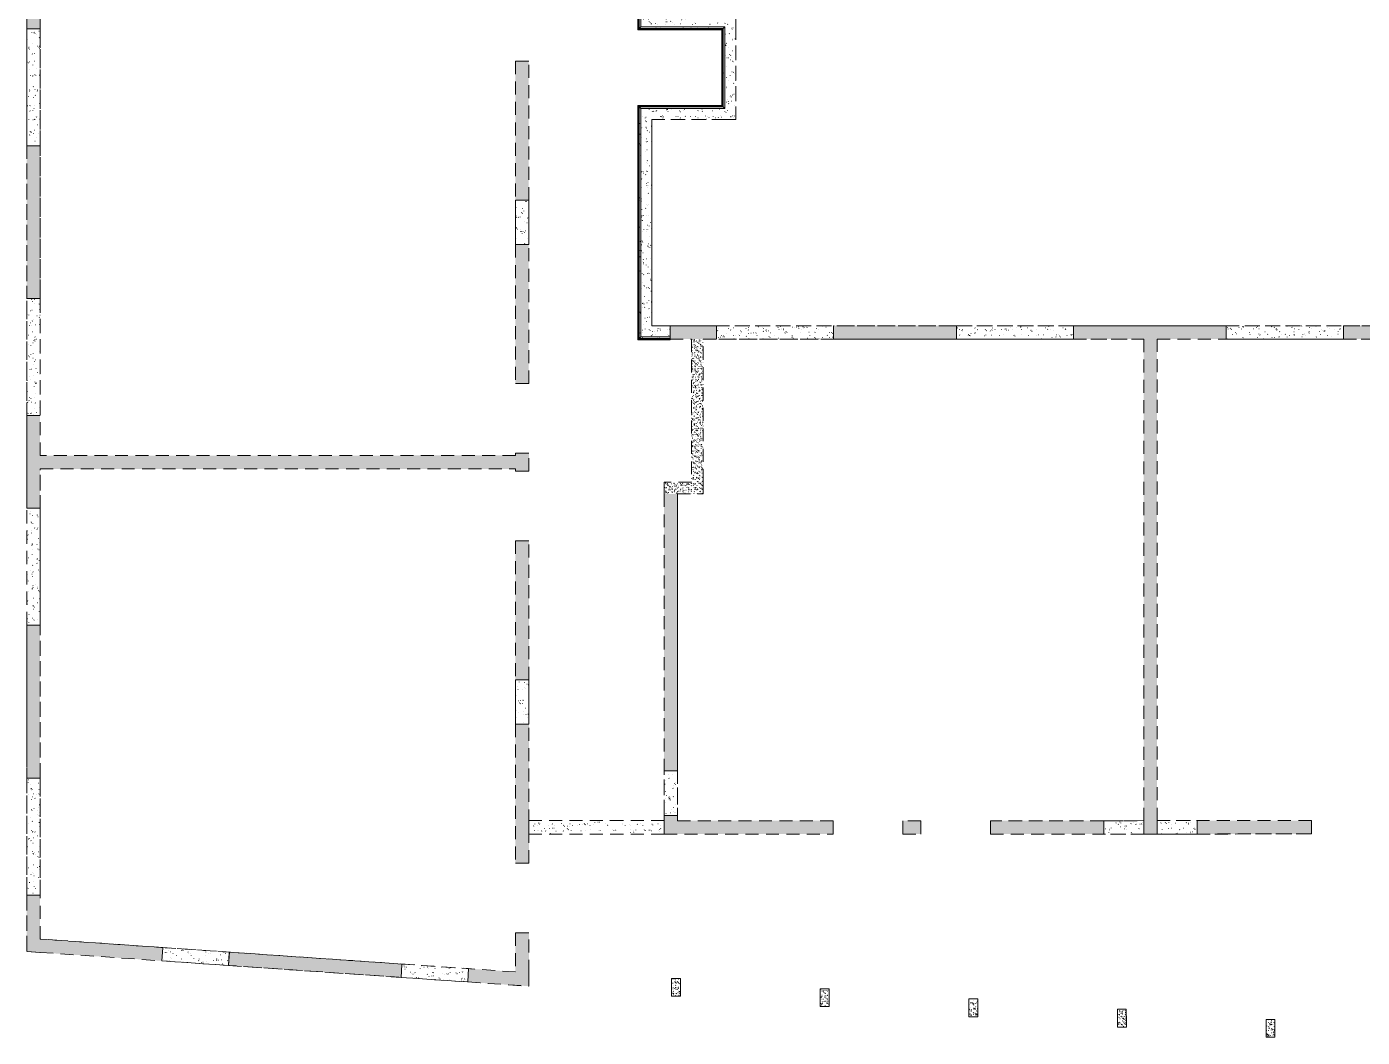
# Model space of a CAD drawing. Header units: metres. Extents: x 399 to 3028, y -427 to 863.
# Drawn here: x 589.57 to 607.58, y -420.02 to -406.39 of the extents above; entities that cross this region are included whole.
import ezdxf

# ---------------------------------------------------------------- set-up
doc = ezdxf.new("R2010")
doc.units = ezdxf.units.M
doc.linetypes.add('Caché', pattern=[0.265, 0.175, -0.09])
for name, color, linetype, lineweight in [('A-WALL', 113, 'Continuous', 18), ('A-WALL-PATT', 111, 'Continuous', 18), ('S-COLS', 52, 'Continuous', 18)]:
    doc.layers.add(name, color=color, linetype=linetype, lineweight=lineweight)
pattern_1 = [(37.5, (117.709333, -43.356), (-0.0020069574, 0.055181266), [0.004, -0.04, 0.004, -0.045, -0.046]), (37.5, (117.709333, -43.356), (-0.0020069574, 0.055181266), [-0.092, 0.004, -0.043]), (7.5, (117.70933, -43.356), (0.0509497245, 0.080337573), [0.004, -0.02, 0.004, -0.035, -0.015]), (7.5, (117.70933, -43.356), (0.0509497245, 0.080337573), [-0.063, 0.004, -0.011]), (327.5, (117.674333, -43.356), (0.0890447396, 0.0001853188), [0.004, -0.011, 0.004, -0.048, -0.067]), (327.5, (117.674333, -43.356), (0.0890447396, 0.0001853188), [-0.066, 0.004, -0.063]), (317.5, (117.67433, -43.356), (0.0859352035, 0.025693205), [0.004, -0.003, 0.004, -0.03, -0.039]), (317.5, (117.67433, -43.356), (0.0859352035, 0.025693205), [-0.041, 0.004, -0.035])]
pattern_2 = [(37.5, (117.70933, -43.356), (-0.004214223, 0.14676253), [0.003, -0.112, 0.003, -0.126, -0.124]), (37.5, (117.70933, -43.356), (-0.004214223, 0.14676253), [-0.245, 0.003, -0.12]), (7.5, (117.70933, -43.356), (0.135030934, 0.215468436), [0.003, -0.059, 0.003, -0.101, -0.04]), (7.5, (117.70933, -43.356), (0.135030934, 0.215468436), [-0.167, 0.003, -0.037]), (327.5, (117.61533, -43.356), (0.23745264, 0.000494183), [0.003, -0.035, 0.003, -0.134, -0.179]), (327.5, (117.61533, -43.356), (0.23745264, 0.000494183), [-0.175, 0.003, -0.176]), (317.5, (117.61533, -43.356), (0.22924279, 0.06663139), [0.003, -0.016, 0.003, -0.087, -0.103]), (317.5, (117.61533, -43.356), (0.22924279, 0.06663139), [-0.109, 0.003, -0.1])]
pattern_3 = [(37.638, (122.44833, -43.356), (-0.004567696, 0.146751955), [0.003, -0.112, 0.003, -0.126, -0.123]), (37.638, (122.44833, -43.356), (-0.004567696, 0.146751955), [-0.245, 0.003, -0.12]), (7.537, (122.44833, -43.356), (0.1339004, 0.215424424), [0.003, -0.059, 0.003, -0.101, -0.04]), (7.537, (122.44833, -43.356), (0.1339004, 0.215424424), [-0.166, 0.003, -0.036]), (327.371, (122.35533, -43.356), (0.23661097, 0.00049876), [0.003, -0.035, 0.003, -0.133, -0.178]), (327.371, (122.35533, -43.356), (0.23661097, 0.00049876), [-0.175, 0.003, -0.175]), (317.358, (122.35533, -43.356), (0.227936024, 0.06741787), [0.003, -0.016, 0.003, -0.086, -0.103]), (317.358, (122.35533, -43.356), (0.227936024, 0.06741787), [-0.109, 0.003, -0.099])]

msp = doc.modelspace()

# ---------------------------------------------------------------- hatches: boundary and pattern name
at = {"layer": 'A-WALL'}
h = msp.add_hatch(dxfattribs=at)
h.set_pattern_fill('FP_29', color=94, style=0, pattern_type=2)
h.set_pattern_definition(pattern_3)
h.paths.add_polyline_path([(597.8132, -406.4285), (597.8131, -401.5696), (597.8531, -401.6096), (597.8532, -406.3885)])
at = {"layer": 'A-WALL', "linetype": 'Caché'}
h = msp.add_hatch(dxfattribs=at)
h.set_pattern_fill('FP_14', color=94, style=0, pattern_type=2)
h.set_pattern_definition(pattern_2)
h.paths.add_polyline_path([(598.0032, -406.3885), (597.8532, -406.3885), (597.8531, -401.7596), (598.0031, -401.7596), (598.0032, -406.2385)])
h = msp.add_hatch(dxfattribs=at)
h.set_pattern_fill('FP_14', color=94, style=0, pattern_type=2)
h.set_pattern_definition(pattern_2)
h.paths.add_polyline_path([(599.135, -406.2383), (599.135, -406.3883), (598.985, -406.3883), (598.0032, -406.3885), (598.0032, -406.2385)])
h = msp.add_hatch(dxfattribs=at)
h.set_pattern_fill('FP_14', color=94, style=0, pattern_type=2)
h.set_pattern_definition(pattern_2)
h.paths.add_polyline_path([(589.7532, -407.992), (589.5732, -407.992), (589.5732, -406.412), (589.7532, -406.412)])
at = {"layer": 'A-WALL'}
h = msp.add_hatch(dxfattribs=at)
h.set_pattern_fill('FP_32', color=94, style=0, pattern_type=2)
h.set_pattern_definition([(37.362, (117.71033, -46.966), (-0.004655543, 0.146165406), [0.003, -0.112, 0.003, -0.126, -0.124]), (37.362, (117.71033, -46.966), (-0.004655543, 0.146165406), [-0.245, 0.003, -0.12]), (7.463, (117.71033, -46.966), (0.135299935, 0.21438966), [0.003, -0.059, 0.003, -0.101, -0.04]), (7.463, (117.71033, -46.966), (0.135299935, 0.21438966), [-0.167, 0.003, -0.037]), (327.629, (117.61633, -46.966), (0.236915525, 0.0001842), [0.003, -0.035, 0.003, -0.134, -0.179]), (327.629, (117.61633, -46.966), (0.236915525, 0.0001842), [-0.175, 0.003, -0.175]), (317.642, (117.61633, -46.966), (0.22907695, 0.067199334), [0.003, -0.016, 0.003, -0.086, -0.103]), (317.642, (117.61633, -46.966), (0.22907695, 0.067199334), [-0.109, 0.003, -0.099])])
h.paths.add_polyline_path([(598.945, -406.4283), (597.8132, -406.4285), (597.8532, -406.3885), (598.985, -406.3883)])
h = msp.add_hatch(dxfattribs=at)
h.set_pattern_fill('FP_33', color=94, style=0, pattern_type=2)
h.set_pattern_definition([(37.638, (122.45933, -43.356), (-0.004567696, 0.146751955), [0.003, -0.112, 0.003, -0.126, -0.123]), (37.638, (122.45933, -43.356), (-0.004567696, 0.146751955), [-0.245, 0.003, -0.12]), (7.537, (122.45933, -43.356), (0.1339004, 0.215424424), [0.003, -0.059, 0.003, -0.101, -0.04]), (7.537, (122.45933, -43.356), (0.1339004, 0.215424424), [-0.166, 0.003, -0.036]), (327.371, (122.36633, -43.356), (0.23661097, 0.00049876), [0.003, -0.035, 0.003, -0.133, -0.178]), (327.371, (122.36633, -43.356), (0.23661097, 0.00049876), [-0.175, 0.003, -0.175]), (317.358, (122.36633, -43.356), (0.227936024, 0.06741787), [0.003, -0.016, 0.003, -0.086, -0.103]), (317.358, (122.36633, -43.356), (0.227936024, 0.06741787), [-0.109, 0.003, -0.099])])
h.paths.add_polyline_path([(598.9451, -407.4475), (598.945, -406.4283), (598.985, -406.3883), (598.9851, -407.4875)])
at = {"layer": 'A-WALL', "linetype": 'Caché'}
h = msp.add_hatch(dxfattribs=at)
h.set_pattern_fill('FP_14', color=94, style=0, pattern_type=2)
h.set_pattern_definition(pattern_2)
h.paths.add_polyline_path([(599.1351, -407.6375), (598.9851, -407.6375), (598.9851, -407.4875), (598.985, -406.3883), (599.135, -406.3883)])
at = {"layer": 'A-WALL'}
h = msp.add_hatch(dxfattribs=at)
h.set_pattern_fill('FP_34', color=94, style=0, pattern_type=2)
h.set_pattern_definition([(37.362, (117.70933, -46.947), (-0.004655543, 0.146165406), [0.003, -0.112, 0.003, -0.126, -0.124]), (37.362, (117.70933, -46.947), (-0.004655543, 0.146165406), [-0.245, 0.003, -0.12]), (7.463, (117.70933, -46.947), (0.135299935, 0.21438966), [0.003, -0.059, 0.003, -0.101, -0.04]), (7.463, (117.70933, -46.947), (0.135299935, 0.21438966), [-0.167, 0.003, -0.037]), (327.629, (117.61533, -46.947), (0.236915525, 0.0001842), [0.003, -0.035, 0.003, -0.134, -0.179]), (327.629, (117.61533, -46.947), (0.236915525, 0.0001842), [-0.175, 0.003, -0.175]), (317.642, (117.61533, -46.947), (0.22907695, 0.067199334), [0.003, -0.016, 0.003, -0.086, -0.103]), (317.642, (117.61533, -46.947), (0.22907695, 0.067199334), [-0.109, 0.003, -0.099])])
h.paths.add_polyline_path([(597.8132, -407.4475), (598.9451, -407.4475), (598.9851, -407.4875), (597.8532, -407.4875)])
h = msp.add_hatch(dxfattribs=at)
h.set_pattern_fill('FP_29', color=94, style=0, pattern_type=2)
h.set_pattern_definition(pattern_3)
h.paths.add_polyline_path([(597.8132, -410.6088), (597.8132, -407.4475), (597.8532, -407.4875), (597.8532, -410.5688)])
at = {"layer": 'A-WALL', "linetype": 'Caché'}
h = msp.add_hatch(dxfattribs=at)
h.set_pattern_fill('FP_14', color=94, style=0, pattern_type=2)
h.set_pattern_definition(pattern_2)
h.paths.add_polyline_path([(597.8532, -407.6375), (597.8532, -407.4875), (598.9851, -407.4875), (598.9851, -407.6375), (598.0032, -407.6375)])
h = msp.add_hatch(dxfattribs=at)
h.set_pattern_fill('FP_14', color=94, style=0, pattern_type=2)
h.set_pattern_definition(pattern_2)
h.paths.add_polyline_path([(598.0032, -410.4188), (597.8532, -410.4188), (597.8532, -407.6375), (598.0032, -407.6375)])
h = msp.add_hatch(dxfattribs=at)
h.set_pattern_fill('FP_14', color=94, style=0, pattern_type=2)
h.set_pattern_definition(pattern_2)
h.paths.add_polyline_path([(596.3432, -409.3256), (596.1632, -409.3256), (596.1632, -408.7256), (596.3432, -408.7256)])
h = msp.add_hatch(dxfattribs=at)
h.set_pattern_fill('FP_14', color=94, style=0, pattern_type=2)
h.set_pattern_definition(pattern_2)
h.paths.add_polyline_path([(589.7533, -411.632), (589.5733, -411.632), (589.5732, -410.052), (589.7532, -410.052)])
at = {"layer": 'A-WALL'}
h = msp.add_hatch(dxfattribs=at)
h.set_pattern_fill('FP_35', color=94, style=0, pattern_type=2)
h.set_pattern_definition([(37.362, (117.70933, -47.007), (-0.004655543, 0.146165406), [0.003, -0.112, 0.003, -0.126, -0.124]), (37.362, (117.70933, -47.007), (-0.004655543, 0.146165406), [-0.245, 0.003, -0.12]), (7.463, (117.70933, -47.007), (0.135299935, 0.21438966), [0.003, -0.059, 0.003, -0.101, -0.04]), (7.463, (117.70933, -47.007), (0.135299935, 0.21438966), [-0.167, 0.003, -0.037]), (327.629, (117.61533, -47.007), (0.236915525, 0.0001842), [0.003, -0.035, 0.003, -0.134, -0.179]), (327.629, (117.61533, -47.007), (0.236915525, 0.0001842), [-0.175, 0.003, -0.175]), (317.642, (117.61533, -47.007), (0.22907695, 0.067199334), [0.003, -0.016, 0.003, -0.086, -0.103]), (317.642, (117.61533, -47.007), (0.22907695, 0.067199334), [-0.109, 0.003, -0.099])])
h.paths.add_polyline_path([(598.2491, -410.6088), (597.8132, -410.6088), (597.8532, -410.5688), (598.2491, -410.5688)])
at = {"layer": 'A-WALL', "linetype": 'Caché'}
h = msp.add_hatch(dxfattribs=at)
h.set_pattern_fill('FP_14', color=94, style=0, pattern_type=2)
h.set_pattern_definition(pattern_2)
h.paths.add_polyline_path([(598.2491, -410.4188), (598.2491, -410.5688), (597.8532, -410.5688), (597.8532, -410.4188), (598.0032, -410.4188)])
h = msp.add_hatch(dxfattribs=at)
h.set_pattern_fill('FP_14', color=94, style=0, pattern_type=2)
h.set_pattern_definition(pattern_2)
h.paths.add_polyline_path([(598.8735, -410.5988), (598.8735, -410.4188), (600.4535, -410.4188), (600.4535, -410.5988)])
h = msp.add_hatch(dxfattribs=at)
h.set_pattern_fill('FP_14', color=94, style=0, pattern_type=2)
h.set_pattern_definition(pattern_2)
h.paths.add_polyline_path([(602.1081, -410.5988), (602.1081, -410.4188), (603.6881, -410.4188), (603.6881, -410.5988)])
h = msp.add_hatch(dxfattribs=at)
h.set_pattern_fill('FP_14', color=94, style=0, pattern_type=2)
h.set_pattern_definition(pattern_2)
h.paths.add_polyline_path([(605.7481, -410.5988), (605.7481, -410.4188), (607.3281, -410.4188), (607.3281, -410.5988)])
h = msp.add_hatch(dxfattribs=at)
h.set_pattern_fill('FP_14', color=94, style=0, pattern_type=2)
h.set_pattern_definition(pattern_2)
h.paths.add_polyline_path([(589.7533, -414.461), (589.5733, -414.461), (589.5733, -412.881), (589.7533, -412.881)])
h = msp.add_hatch(dxfattribs=at)
h.set_pattern_fill('FP_14', color=94, style=0, pattern_type=2)
h.set_pattern_definition(pattern_2)
h.paths.add_polyline_path([(596.3433, -415.1945), (596.3433, -415.7945), (596.1633, -415.7945), (596.1633, -415.1945)])
h = msp.add_hatch(dxfattribs=at)
h.set_pattern_fill('FP_14', color=94, style=0, pattern_type=2)
h.set_pattern_definition(pattern_2)
h.paths.add_polyline_path([(589.7534, -418.101), (589.5734, -418.101), (589.5733, -416.521), (589.7533, -416.521)])
h = msp.add_hatch(dxfattribs=at)
h.set_pattern_fill('FP_14', color=94, style=0, pattern_type=2)
h.set_pattern_definition(pattern_2)
h.paths.add_polyline_path([(598.3463, -416.426), (598.3464, -417.026), (598.1664, -417.026), (598.1663, -416.426)])
h = msp.add_hatch(dxfattribs=at)
h.set_pattern_fill('FP_14', color=94, style=0, pattern_type=2)
h.set_pattern_definition(pattern_2)
h.paths.add_polyline_path([(596.3433, -417.2762), (596.3433, -417.0962), (598.1664, -417.0962), (598.1664, -417.2762)])
h = msp.add_hatch(dxfattribs=at)
h.set_pattern_fill('FP_14', color=94, style=0, pattern_type=2)
h.set_pattern_definition(pattern_2)
h.paths.add_polyline_path([(604.6353, -417.2762), (604.0953, -417.2763), (604.0953, -417.0963), (604.6353, -417.0962)])
h = msp.add_hatch(dxfattribs=at)
h.set_pattern_fill('FP_14', color=94, style=0, pattern_type=2)
h.set_pattern_definition(pattern_2)
h.paths.add_polyline_path([(604.8153, -417.2762), (604.8153, -417.0962), (605.3553, -417.0961), (605.3553, -417.2761)])
h = msp.add_hatch(dxfattribs=at)
h.set_pattern_fill('FP_14', color=94, style=0, pattern_type=2)
h.set_pattern_definition(pattern_2)
h.paths.add_polyline_path([(591.4072, -418.8077), (592.305, -418.8698), (592.2926, -419.0494), (591.3948, -418.9873)])
h = msp.add_hatch(dxfattribs=at)
h.set_pattern_fill('FP_14', color=94, style=0, pattern_type=2)
h.set_pattern_definition(pattern_2)
h.paths.add_polyline_path([(595.5185, -419.2723), (594.6206, -419.2103), (594.6331, -419.0307), (595.5309, -419.0927)])
at = {"layer": 'A-WALL-PATT'}
h = msp.add_hatch(dxfattribs=at)
h.set_pattern_fill('FP_13', color=94, style=0, pattern_type=2)
h.set_pattern_definition(pattern_1)
h.paths.add_polyline_path([(596.1634, -418.609), (596.3434, -418.609), (596.3434, -419.1489), (596.1634, -419.1365)])
h.paths.add_polyline_path([(596.1633, -415.7945), (596.3433, -415.7945), (596.3433, -417.669), (596.1633, -417.669)])
h.paths.add_polyline_path([(596.1633, -413.3201), (596.3433, -413.3201), (596.3433, -415.1945), (596.1633, -415.1945)])
h.paths.add_polyline_path([(596.1633, -412.1401), (596.3433, -412.1401), (596.3433, -412.3801), (596.1633, -412.3801), (596.1633, -412.35), (596.1633, -412.17)])
h.paths.add_polyline_path([(596.1632, -409.3256), (596.3432, -409.3256), (596.3432, -411.2001), (596.1632, -411.2001)])
h.paths.add_polyline_path([(596.1632, -406.8511), (596.3432, -406.8511), (596.3432, -408.7256), (596.1632, -408.7256)])
h.paths.add_polyline_path([(596.1632, -405.6711), (596.3432, -405.6711), (596.3432, -405.9111), (596.1632, -405.9111), (596.1632, -405.881), (596.1632, -405.701)])
h.paths.add_polyline_path([(596.1631, -402.8573), (596.3431, -402.8573), (596.3432, -404.7311), (596.1632, -404.7311)])
h.paths.add_polyline_path([(596.1631, -400.3822), (596.3431, -400.3821), (596.3431, -402.2573), (596.1631, -402.2573)])
h.paths.add_polyline_path([(596.1631, -399.2022), (596.3431, -399.2021), (596.3431, -399.4421), (596.1631, -399.4422), (596.1631, -399.4121), (596.1631, -399.2321)])
h.paths.add_polyline_path([(596.163, -396.3877), (596.343, -396.3877), (596.3431, -398.2621), (596.1631, -398.2622)])
h.paths.add_polyline_path([(596.163, -393.9132), (596.343, -393.9132), (596.343, -395.7877), (596.163, -395.7877)])
h.paths.add_polyline_path([(596.163, -392.7332), (596.343, -392.7332), (596.343, -392.9732), (596.163, -392.9732), (596.163, -392.9431), (596.163, -392.7631)])
h.paths.add_polyline_path([(596.1629, -389.9194), (596.3429, -389.9194), (596.343, -391.7932), (596.163, -391.7932)])
h.paths.add_polyline_path([(596.1629, -387.4442), (596.3429, -387.4442), (596.3429, -389.3194), (596.1629, -389.3194)])
h.paths.add_polyline_path([(596.1629, -386.2942), (596.3429, -386.2942), (596.3429, -386.5042), (596.1629, -386.5042), (596.1629, -386.4742)])
h.paths.add_polyline_path([(596.1629, -384.2917), (596.3429, -384.2917), (596.3429, -385.6942), (596.1629, -385.6942)])
h.paths.add_polyline_path([(596.1628, -382.9341), (596.3428, -382.9267), (596.3428, -383.3517), (596.1628, -383.3517)])
h = msp.add_hatch(dxfattribs=at)
h.set_pattern_fill('FP_13', color=94, style=0, pattern_type=2)
h.set_pattern_definition(pattern_1)
h.paths.add_polyline_path([(589.7528, -383.7708), (589.5728, -383.7708), (589.5728, -383.2062), (589.7528, -383.1987)])
h.paths.add_polyline_path([(589.7529, -387.0052), (589.5729, -387.0052), (589.5729, -385.3508), (589.7529, -385.3508), (589.7529, -386.2943), (589.7529, -386.4743)])
h.paths.add_polyline_path([(589.7529, -390.6452), (589.5729, -390.6452), (589.5729, -388.5852), (589.7529, -388.5852)])
h.paths.add_polyline_path([(589.753, -393.4741), (589.573, -393.4741), (589.573, -392.2252), (589.753, -392.2252), (589.753, -392.7632), (589.753, -392.9432)])
h.paths.add_polyline_path([(589.753, -397.1141), (589.573, -397.1141), (589.573, -395.0541), (589.753, -395.0541)])
h.paths.add_polyline_path([(589.7531, -399.9431), (589.5731, -399.9431), (589.5731, -398.6941), (589.7531, -398.6941), (589.7531, -399.2322), (589.7531, -399.4122)])
h.paths.add_polyline_path([(589.7531, -403.5831), (589.5731, -403.5831), (589.5731, -401.5231), (589.7531, -401.5231)])
h.paths.add_polyline_path([(589.7532, -406.412), (589.5732, -406.412), (589.5732, -405.1631), (589.7532, -405.1631), (589.7532, -405.7011), (589.7532, -405.8811)])
h.paths.add_polyline_path([(589.7532, -410.052), (589.5732, -410.052), (589.5732, -407.992), (589.7532, -407.992)])
h.paths.add_polyline_path([(589.7533, -412.881), (589.5733, -412.881), (589.5733, -411.632), (589.7533, -411.632), (589.7533, -412.1701), (589.7533, -412.3501)])
h.paths.add_polyline_path([(589.7533, -416.521), (589.5733, -416.521), (589.5733, -414.461), (589.7533, -414.461)])
h.paths.add_polyline_path([(589.7534, -418.8738), (589.5734, -418.8614), (589.5734, -418.101), (589.7534, -418.101), (589.7534, -418.6934)])
h = msp.add_hatch(dxfattribs=at)
h.set_pattern_fill('FP_13', color=94, style=0, pattern_type=2)
h.set_pattern_definition(pattern_1)
h.paths.add_polyline_path([(613.797, -410.5988), (613.797, -410.4188), (614.4215, -410.4188), (614.4215, -410.5988), (614.1494, -410.5988), (613.9894, -410.5988)])
h.paths.add_polyline_path([(610.157, -410.5988), (610.157, -410.4188), (612.217, -410.4188), (612.217, -410.5988)])
h.paths.add_polyline_path([(607.3281, -410.5988), (607.3281, -410.4188), (608.577, -410.4188), (608.577, -410.5988), (608.0491, -410.5988), (607.8691, -410.5988)])
h.paths.add_polyline_path([(603.6881, -410.5988), (603.6881, -410.4188), (605.7481, -410.4188), (605.7481, -410.5988), (604.8147, -410.5988), (604.6347, -410.5988)])
h.paths.add_polyline_path([(600.4535, -410.5988), (600.4535, -410.4188), (602.1081, -410.4188), (602.1081, -410.5988)])
h.paths.add_polyline_path([(598.2491, -410.5988), (598.2491, -410.4188), (598.8735, -410.4188), (598.8735, -410.5988), (598.6956, -410.5988), (598.5356, -410.5988)])
h = msp.add_hatch(dxfattribs=at)
h.set_pattern_fill('FP_13', color=94, style=0, pattern_type=2)
h.set_pattern_definition(pattern_1)
h.paths.add_polyline_path([(598.6958, -412.5289), (598.5358, -412.5289), (598.5356, -410.5988), (598.6956, -410.5988)])
h = msp.add_hatch(dxfattribs=at)
h.set_pattern_fill('FP_13', color=94, style=0, pattern_type=2)
h.set_pattern_definition(pattern_1)
h.paths.add_polyline_path([(604.8153, -417.0962), (604.6353, -417.0962), (604.6347, -410.5988), (604.8147, -410.5988)])
h = msp.add_hatch(dxfattribs=at)
h.set_pattern_fill('FP_13', color=94, style=0, pattern_type=2)
h.set_pattern_definition(pattern_1)
h.paths.add_polyline_path([(589.7533, -412.3501), (589.7533, -412.1701), (596.1633, -412.17), (596.1633, -412.35)])
h = msp.add_hatch(dxfattribs=at)
h.set_pattern_fill('FP_13', color=94, style=0, pattern_type=2)
h.set_pattern_definition(pattern_1)
h.paths.add_polyline_path([(598.1659, -412.6889), (598.1659, -412.5289), (598.5358, -412.5289), (598.6958, -412.5289), (598.6958, -412.6889), (598.3459, -412.6889)])
h = msp.add_hatch(dxfattribs=at)
h.set_pattern_fill('FP_13', color=94, style=0, pattern_type=2)
h.set_pattern_definition(pattern_1)
h.paths.add_polyline_path([(598.3463, -416.426), (598.1663, -416.426), (598.1659, -412.6889), (598.3459, -412.6889)])
h.paths.add_polyline_path([(598.3464, -417.0968), (598.1664, -417.0969), (598.1664, -417.026), (598.3464, -417.026)])
h = msp.add_hatch(dxfattribs=at)
h.set_pattern_fill('FP_13', color=94, style=0, pattern_type=2)
h.set_pattern_definition(pattern_1)
h.paths.add_polyline_path([(600.4468, -417.0966), (600.4468, -417.2766), (598.1664, -417.2769), (598.1664, -417.0969), (598.3464, -417.0968)])
h.paths.add_polyline_path([(601.6268, -417.0965), (601.6268, -417.2765), (601.3868, -417.2765), (601.3868, -417.0965)])
h.paths.add_polyline_path([(604.0953, -417.0963), (604.0953, -417.2763), (602.5668, -417.2764), (602.5668, -417.0964)])
h.paths.add_polyline_path([(604.8153, -417.0962), (604.8153, -417.2762), (604.6353, -417.2762), (604.6353, -417.0962)])
h.paths.add_polyline_path([(606.8945, -417.096), (606.8945, -417.276), (605.3553, -417.2761), (605.3553, -417.0961)])
h.paths.add_polyline_path([(608.0498, -417.0959), (608.0498, -417.2759), (607.8345, -417.2759), (607.8345, -417.0959), (607.8698, -417.0959)])
h = msp.add_hatch(dxfattribs=at)
h.set_pattern_fill('FP_13', color=94, style=0, pattern_type=2)
h.set_pattern_definition(pattern_1)
h.paths.add_polyline_path([(591.4072, -418.8077), (591.3948, -418.9873), (589.7534, -418.8738), (589.7534, -418.6934)])
h.paths.add_polyline_path([(594.6331, -419.0307), (594.6206, -419.2103), (592.2926, -419.0494), (592.305, -418.8698)])
h.paths.add_polyline_path([(596.3434, -419.1489), (596.3434, -419.3293), (595.5185, -419.2723), (595.5309, -419.0927), (596.1634, -419.1365)])
at = {"layer": 'S-COLS', "linetype": 'Caché'}
h = msp.add_hatch(dxfattribs=at)
h.set_pattern_fill('FP_13', color=94, style=0, pattern_type=2)
h.set_pattern_definition(pattern_1)
h.paths.add_polyline_path([(598.2682, -419.4646), (598.2676, -419.2246), (598.3876, -419.2244), (598.3882, -419.4644)])
h = msp.add_hatch(dxfattribs=at)
h.set_pattern_fill('FP_13', color=94, style=0, pattern_type=2)
h.set_pattern_definition(pattern_1)
h.paths.add_polyline_path([(600.2721, -419.6032), (600.2716, -419.3632), (600.3916, -419.3629), (600.3921, -419.6029)])
h = msp.add_hatch(dxfattribs=at)
h.set_pattern_fill('FP_13', color=94, style=0, pattern_type=2)
h.set_pattern_definition(pattern_1)
h.paths.add_polyline_path([(602.2761, -419.7417), (602.2755, -419.5017), (602.3955, -419.5014), (602.3961, -419.7414)])
h = msp.add_hatch(dxfattribs=at)
h.set_pattern_fill('FP_13', color=94, style=0, pattern_type=2)
h.set_pattern_definition(pattern_1)
h.paths.add_polyline_path([(604.28, -419.8802), (604.2795, -419.6402), (604.3995, -419.6399), (604.4, -419.8799)])
h = msp.add_hatch(dxfattribs=at)
h.set_pattern_fill('FP_13', color=94, style=0, pattern_type=2)
h.set_pattern_definition(pattern_1)
h.paths.add_polyline_path([(606.284, -420.0187), (606.2834, -419.7787), (606.4034, -419.7784), (606.404, -420.0184)])

# ---------------------------------------------------------------- linework, layer by layer
at = {"layer": 'A-WALL', "color": 94, "linetype": 'Caché'}
for p, q in [((589.5728, -383.2062), (589.5734, -418.8614)), ((597.8531, -401.7596), (597.8532, -406.3885)), ((597.8532, -406.3885), (597.8531, -401.7596)), ((589.5732, -405.1631), (589.5732, -406.412)), ((589.7532, -406.412), (589.7532, -405.8811)), ((589.7533, -412.1701), (589.7532, -405.8811)), ((599.135, -406.2383), (599.135, -406.3883)), ((599.135, -406.3883), (599.135, -406.2383)), ((589.5732, -406.412), (589.7532, -406.412)), ((589.5732, -406.412), (589.7532, -406.412)), ((589.5732, -407.992), (589.5732, -406.412)), ((589.5732, -406.412), (589.5732, -406.412)), ((589.7532, -406.412), (589.7532, -406.412)), ((589.7532, -406.412), (589.7532, -407.992)), ((597.8532, -406.3885), (597.8532, -406.3885)), ((597.8532, -406.3885), (597.8532, -406.3885)), ((598.0032, -406.3885), (597.8532, -406.3885)), ((597.8532, -406.3885), (598.0032, -406.3885)), ((598.0032, -406.3885), (598.985, -406.3883)), ((598.985, -406.3883), (598.0032, -406.3885)), ((598.985, -406.3883), (598.9851, -407.4875)), ((598.9851, -407.4875), (598.985, -406.3883)), ((598.985, -406.3883), (598.985, -406.3883)), ((598.985, -406.3883), (598.985, -406.3883)), ((599.1351, -407.6375), (599.135, -406.3883)), ((599.135, -406.3883), (599.1351, -407.6375)), ((596.1632, -406.8511), (596.1632, -408.7256)), ((596.3432, -406.8511), (596.1632, -406.8511)), ((596.1632, -406.8511), (596.1632, -406.8511)), ((596.1632, -406.8511), (596.1632, -411.2001)), ((596.1632, -406.8511), (596.3432, -406.8511)), ((596.3432, -408.7256), (596.3432, -406.8511)), ((596.3432, -411.2001), (596.3432, -406.8511)), ((596.3432, -406.8511), (596.3432, -406.8511)), ((598.9851, -407.4875), (597.8532, -407.4875)), ((597.8532, -407.4875), (597.8532, -407.4875)), ((597.8532, -407.4875), (597.8532, -407.4875)), ((597.8532, -407.4875), (598.9851, -407.4875)), ((597.8532, -407.6375), (597.8532, -407.4875)), ((597.8532, -407.4875), (597.8532, -407.6375)), ((598.9851, -407.4875), (598.9851, -407.4875)), ((598.9851, -407.4875), (598.9851, -407.4875)), ((597.8532, -407.6375), (597.8532, -410.4188)), ((597.8532, -410.4188), (597.8532, -407.6375)), ((598.0032, -407.6375), (598.9851, -407.6375)), ((598.9851, -407.6375), (598.0032, -407.6375)), ((598.0032, -410.4188), (598.0032, -407.6375)), ((598.0032, -407.6375), (598.0032, -407.6375)), ((598.0032, -407.6375), (598.0032, -410.4188)), ((599.1351, -407.6375), (598.9851, -407.6375)), ((598.9851, -407.6375), (599.1351, -407.6375)), ((599.1351, -407.6375), (599.1351, -407.6375)), ((589.7532, -407.992), (589.5732, -407.992)), ((589.5732, -407.992), (589.5732, -410.052)), ((589.5732, -407.992), (589.7532, -407.992)), ((589.5732, -407.992), (589.5732, -407.992)), ((589.7532, -410.052), (589.7532, -407.992)), ((589.7532, -407.992), (589.7532, -407.992)), ((596.1632, -408.7256), (596.3432, -408.7256)), ((596.1632, -408.7256), (596.1632, -408.7256)), ((596.1632, -409.3256), (596.1632, -408.7256)), ((596.1632, -408.7256), (596.3432, -408.7256)), ((596.3432, -408.7256), (596.3432, -408.7256)), ((596.3432, -408.7256), (596.3432, -409.3256)), ((596.1632, -409.3256), (596.1632, -411.2001)), ((596.3432, -409.3256), (596.1632, -409.3256)), ((596.1632, -409.3256), (596.1632, -409.3256)), ((596.1632, -409.3256), (596.3432, -409.3256)), ((596.3432, -411.2001), (596.3432, -409.3256)), ((596.3432, -409.3256), (596.3432, -409.3256)), ((589.5732, -410.052), (589.7532, -410.052)), ((589.5732, -410.052), (589.7532, -410.052)), ((589.5733, -411.632), (589.5732, -410.052)), ((589.5732, -410.052), (589.5732, -410.052)), ((589.7532, -410.052), (589.7532, -410.052)), ((589.7532, -410.052), (589.7533, -411.632)), ((597.8532, -410.5688), (597.8532, -410.4188)), ((597.8532, -410.4188), (597.8532, -410.5688)), ((597.8532, -410.5688), (598.2491, -410.5688)), ((598.2491, -410.5688), (597.8532, -410.5688)), ((597.8532, -410.5688), (597.8532, -410.5688)), ((597.8532, -410.5688), (597.8532, -410.5688)), ((598.0032, -410.4188), (598.0032, -410.4188)), ((598.2491, -410.4188), (598.0032, -410.4188)), ((598.0032, -410.4188), (598.2491, -410.4188)), ((598.8735, -410.4188), (598.2491, -410.4188)), ((598.2491, -410.4188), (598.2491, -410.5988)), ((598.2491, -410.5988), (598.2491, -410.4188)), ((614.4215, -410.4188), (598.2491, -410.4188)), ((598.2491, -410.4188), (598.2491, -410.4188)), ((598.2491, -410.4188), (598.2491, -410.4188)), ((598.2491, -410.4188), (598.2491, -410.5688)), ((598.2491, -410.5688), (598.2491, -410.4188)), ((598.2491, -410.5688), (598.2491, -410.5688)), ((598.2491, -410.5688), (598.2491, -410.5688)), ((598.8735, -410.5988), (598.8735, -410.4188)), ((598.8735, -410.4188), (598.8735, -410.5988)), ((598.8735, -410.4188), (598.8735, -410.4188)), ((598.8735, -410.4188), (600.4535, -410.4188)), ((602.1081, -410.4188), (600.4535, -410.4188)), ((600.4535, -410.4188), (600.4535, -410.5988)), ((600.4535, -410.4188), (600.4535, -410.5988)), ((600.4535, -410.4188), (600.4535, -410.4188)), ((602.1081, -410.5988), (602.1081, -410.4188)), ((602.1081, -410.4188), (602.1081, -410.5988)), ((602.1081, -410.4188), (602.1081, -410.4188)), ((602.1081, -410.4188), (603.6881, -410.4188)), ((605.7481, -410.4188), (603.6881, -410.4188)), ((603.6881, -410.4188), (603.6881, -410.5988)), ((603.6881, -410.4188), (603.6881, -410.5988)), ((603.6881, -410.4188), (603.6881, -410.4188)), ((605.7481, -410.5988), (605.7481, -410.4188)), ((605.7481, -410.4188), (605.7481, -410.5988)), ((605.7481, -410.4188), (605.7481, -410.4188)), ((605.7481, -410.4188), (607.3281, -410.4188)), ((608.577, -410.4188), (607.3281, -410.4188)), ((607.3281, -410.4188), (607.3281, -410.5988)), ((607.3281, -410.4188), (607.3281, -410.5988)), ((607.3281, -410.4188), (607.3281, -410.4188)), ((598.2491, -410.5988), (598.5356, -410.5988)), ((598.2491, -410.5988), (598.2491, -410.5988)), ((598.2491, -410.5988), (598.5356, -410.5988)), ((598.5356, -410.5988), (598.5358, -412.5289)), ((598.5356, -410.5988), (598.5356, -410.5988)), ((598.5356, -410.5988), (598.5358, -412.5289)), ((598.6958, -412.5289), (598.6956, -410.5988)), ((598.6958, -412.5289), (598.6956, -410.5988)), ((598.6956, -410.5988), (598.6956, -410.5988)), ((598.6956, -410.5988), (598.8735, -410.5988)), ((598.6956, -410.5988), (604.6347, -410.5988)), ((600.4535, -410.5988), (598.8735, -410.5988)), ((598.8735, -410.5988), (598.8735, -410.5988)), ((600.4535, -410.5988), (602.1081, -410.5988)), ((600.4535, -410.5988), (600.4535, -410.5988)), ((603.6881, -410.5988), (602.1081, -410.5988)), ((602.1081, -410.5988), (602.1081, -410.5988)), ((603.6881, -410.5988), (604.6347, -410.5988)), ((603.6881, -410.5988), (603.6881, -410.5988)), ((604.6347, -410.5988), (604.6353, -417.0962)), ((604.6347, -410.5988), (604.6347, -410.5988)), ((604.6347, -410.5988), (604.6353, -417.0962)), ((604.8147, -410.5988), (605.7481, -410.5988)), ((604.8147, -410.5988), (607.8691, -410.5988)), ((604.8153, -417.0962), (604.8147, -410.5988)), ((604.8153, -417.0962), (604.8147, -410.5988)), ((604.8147, -410.5988), (604.8147, -410.5988)), ((607.3281, -410.5988), (605.7481, -410.5988)), ((605.7481, -410.5988), (605.7481, -410.5988)), ((607.3281, -410.5988), (607.8691, -410.5988)), ((607.3281, -410.5988), (607.3281, -410.5988)), ((596.1632, -411.2001), (596.3432, -411.2001)), ((596.1632, -411.2001), (596.1632, -411.2001)), ((596.3432, -411.2001), (596.1632, -411.2001)), ((596.3432, -411.2001), (596.3432, -411.2001)), ((589.7533, -411.632), (589.5733, -411.632)), ((589.5733, -411.632), (589.5733, -412.881)), ((589.5733, -411.632), (589.7533, -411.632)), ((589.5733, -411.632), (589.5733, -411.632)), ((589.7533, -412.1701), (589.7533, -411.632)), ((589.7533, -411.632), (589.7533, -411.632)), ((596.1633, -412.17), (589.7533, -412.1701)), ((596.1633, -412.17), (589.7533, -412.1701)), ((589.7533, -412.1701), (589.7533, -412.1701)), ((596.1633, -412.1401), (596.1633, -412.17)), ((596.3433, -412.1401), (596.1633, -412.1401)), ((596.1633, -412.1401), (596.1633, -412.1401)), ((596.1633, -412.1401), (596.1633, -412.17)), ((596.1633, -412.1401), (596.3433, -412.1401)), ((596.1633, -412.17), (596.1633, -412.17)), ((596.3433, -412.3801), (596.3433, -412.1401)), ((596.3433, -412.3801), (596.3433, -412.1401)), ((596.3433, -412.1401), (596.3433, -412.1401)), ((589.7533, -412.3501), (596.1633, -412.35)), ((589.7533, -412.3501), (596.1633, -412.35)), ((589.7533, -412.881), (589.7533, -412.3501)), ((589.7534, -418.6934), (589.7533, -412.3501)), ((589.7533, -412.3501), (589.7533, -412.3501)), ((596.1633, -412.35), (596.1633, -412.3801)), ((596.1633, -412.35), (596.1633, -412.3801)), ((596.1633, -412.35), (596.1633, -412.35)), ((596.1633, -412.3801), (596.3433, -412.3801)), ((596.1633, -412.3801), (596.1633, -412.3801)), ((596.3433, -412.3801), (596.1633, -412.3801)), ((596.3433, -412.3801), (596.3433, -412.3801)), ((598.5358, -412.5289), (598.1659, -412.5289)), ((598.1659, -412.5289), (598.1659, -412.6889)), ((598.1659, -412.6889), (598.1659, -412.5289)), ((598.1659, -412.5289), (598.1659, -412.5289)), ((598.5358, -412.5289), (598.1659, -412.5289)), ((598.5358, -412.5289), (598.5358, -412.5289)), ((598.6958, -412.6889), (598.6958, -412.5289)), ((598.6958, -412.5289), (598.6958, -412.6889)), ((598.1659, -412.6889), (598.1663, -416.426)), ((598.1659, -412.6889), (598.1664, -417.0969)), ((598.3463, -416.426), (598.3459, -412.6889)), ((598.3464, -417.0968), (598.3459, -412.6889)), ((598.3459, -412.6889), (598.3459, -412.6889)), ((598.3459, -412.6889), (598.6958, -412.6889)), ((598.3459, -412.6889), (598.6958, -412.6889)), ((598.6958, -412.6889), (598.6958, -412.6889)), ((589.5733, -412.881), (589.7533, -412.881)), ((589.5733, -412.881), (589.7533, -412.881)), ((589.5733, -414.461), (589.5733, -412.881)), ((589.5733, -412.881), (589.5733, -412.881)), ((589.7533, -412.881), (589.7533, -412.881)), ((589.7533, -412.881), (589.7533, -414.461)), ((596.1633, -413.3201), (596.1633, -415.1945)), ((596.3433, -413.3201), (596.1633, -413.3201)), ((596.1633, -413.3201), (596.1633, -413.3201)), ((596.1633, -413.3201), (596.1633, -417.669)), ((596.1633, -413.3201), (596.3433, -413.3201)), ((596.3433, -415.1945), (596.3433, -413.3201)), ((596.3433, -417.669), (596.3433, -413.3201)), ((596.3433, -413.3201), (596.3433, -413.3201)), ((589.7533, -414.461), (589.5733, -414.461)), ((589.5733, -414.461), (589.5733, -416.521)), ((589.5733, -414.461), (589.7533, -414.461)), ((589.5733, -414.461), (589.5733, -414.461)), ((589.7533, -416.521), (589.7533, -414.461)), ((589.7533, -414.461), (589.7533, -414.461)), ((596.1633, -415.1945), (596.3433, -415.1945)), ((596.1633, -415.1945), (596.1633, -415.1945)), ((596.1633, -415.7945), (596.1633, -415.1945)), ((596.1633, -415.1945), (596.3433, -415.1945)), ((596.3433, -415.1945), (596.3433, -415.1945)), ((596.3433, -415.1945), (596.3433, -415.7945)), ((596.1633, -415.7945), (596.1633, -417.669)), ((596.3433, -415.7945), (596.1633, -415.7945)), ((596.1633, -415.7945), (596.1633, -415.7945)), ((596.1633, -415.7945), (596.3433, -415.7945)), ((596.3433, -417.669), (596.3433, -415.7945)), ((596.3433, -415.7945), (596.3433, -415.7945)), ((589.5733, -416.521), (589.7533, -416.521)), ((589.5733, -416.521), (589.7533, -416.521)), ((589.5734, -418.101), (589.5733, -416.521)), ((589.5733, -416.521), (589.5733, -416.521)), ((589.7533, -416.521), (589.7533, -416.521)), ((589.7533, -416.521), (589.7534, -418.101)), ((598.1663, -416.426), (598.3463, -416.426)), ((598.1663, -416.426), (598.3463, -416.426)), ((598.1664, -417.026), (598.1663, -416.426)), ((598.1663, -416.426), (598.1663, -416.426)), ((598.3463, -416.426), (598.3463, -416.426)), ((598.3463, -416.426), (598.3464, -417.026)), ((598.3464, -417.026), (598.1664, -417.026)), ((598.1664, -417.026), (598.1664, -417.0969)), ((598.1664, -417.026), (598.3464, -417.026)), ((598.1664, -417.026), (598.1664, -417.026)), ((598.3464, -417.0968), (598.3464, -417.026)), ((598.3464, -417.026), (598.3464, -417.026)), ((596.3433, -417.0962), (596.3433, -417.0962)), ((596.3433, -417.0962), (598.1664, -417.0962)), ((598.1664, -417.0962), (596.3433, -417.0962)), ((596.3433, -417.2762), (596.3433, -417.0962)), ((596.3433, -417.0962), (596.3433, -417.2762)), ((598.1664, -417.0962), (598.1664, -417.0962)), ((598.1664, -417.0962), (598.1664, -417.2762)), ((598.1664, -417.2762), (598.1664, -417.0962)), ((598.1664, -417.0969), (598.1664, -417.2769)), ((598.1664, -417.2762), (598.1664, -417.0969)), ((600.4468, -417.0966), (598.3464, -417.0968)), ((600.4468, -417.0966), (598.3464, -417.0968)), ((598.3464, -417.0968), (598.3464, -417.0968)), ((600.4468, -417.2766), (600.4468, -417.0966)), ((600.4468, -417.0966), (600.4468, -417.0966)), ((600.4468, -417.0966), (600.4468, -417.2766)), ((601.6268, -417.0965), (601.3868, -417.0965)), ((601.3868, -417.0965), (601.3868, -417.2765)), ((601.6268, -417.0965), (601.3868, -417.0965)), ((601.3868, -417.0965), (601.3868, -417.0965)), ((601.3868, -417.2765), (601.3868, -417.0965)), ((601.6268, -417.2765), (601.6268, -417.0965)), ((601.6268, -417.0965), (601.6268, -417.0965)), ((601.6268, -417.0965), (601.6268, -417.2765)), ((604.6353, -417.0962), (602.5668, -417.0964)), ((604.0953, -417.0963), (602.5668, -417.0964)), ((602.5668, -417.0964), (602.5668, -417.2764)), ((602.5668, -417.0964), (602.5668, -417.0964)), ((602.5668, -417.2764), (602.5668, -417.0964)), ((604.0953, -417.0963), (604.6353, -417.0962)), ((604.0953, -417.2763), (604.0953, -417.0963)), ((604.0953, -417.0963), (604.0953, -417.0963)), ((604.0953, -417.0963), (604.0953, -417.2763)), ((604.6353, -417.0962), (604.6353, -417.2762)), ((604.6353, -417.0962), (604.6353, -417.2762)), ((604.6353, -417.0962), (604.6353, -417.0962)), ((606.8945, -417.096), (604.8153, -417.0962)), ((604.8153, -417.0962), (605.3553, -417.0961)), ((604.8153, -417.2762), (604.8153, -417.0962)), ((604.8153, -417.0962), (604.8153, -417.2762)), ((604.8153, -417.0962), (604.8153, -417.0962)), ((606.8945, -417.096), (605.3553, -417.0961)), ((605.3553, -417.0961), (605.3553, -417.2761)), ((605.3553, -417.0961), (605.3553, -417.0961)), ((605.3553, -417.0961), (605.3553, -417.2761)), ((606.8945, -417.276), (606.8945, -417.096)), ((606.8945, -417.096), (606.8945, -417.096)), ((606.8945, -417.096), (606.8945, -417.276)), ((596.3433, -417.2762), (598.1664, -417.2762)), ((598.1664, -417.2762), (596.3433, -417.2762)), ((596.3433, -417.2762), (596.3433, -417.2762)), ((598.1664, -417.2769), (598.1664, -417.2762)), ((598.1664, -417.2762), (598.1664, -417.2762)), ((598.1664, -417.2769), (600.4468, -417.2766)), ((598.1664, -417.2769), (600.4468, -417.2766)), ((598.1664, -417.2769), (598.1664, -417.2769)), ((600.4468, -417.2766), (600.4468, -417.2766)), ((601.3868, -417.2765), (601.6268, -417.2765)), ((601.3868, -417.2765), (601.3868, -417.2765)), ((601.3868, -417.2765), (601.6268, -417.2765)), ((601.6268, -417.2765), (601.6268, -417.2765)), ((602.5668, -417.2764), (606.8945, -417.276)), ((602.5668, -417.2764), (604.0953, -417.2763)), ((602.5668, -417.2764), (602.5668, -417.2764)), ((604.6353, -417.2762), (604.0953, -417.2763)), ((604.0953, -417.2763), (604.0953, -417.2763)), ((604.6353, -417.2762), (604.8153, -417.2762)), ((604.6353, -417.2762), (604.6353, -417.2762)), ((605.3553, -417.2761), (604.8153, -417.2762)), ((604.8153, -417.2762), (604.8153, -417.2762)), ((605.3553, -417.2761), (606.8945, -417.276)), ((605.3553, -417.2761), (605.3553, -417.2761)), ((606.8945, -417.276), (606.8945, -417.276)), ((596.1633, -417.669), (596.3433, -417.669)), ((596.1633, -417.669), (596.1633, -417.669)), ((596.3433, -417.669), (596.1633, -417.669)), ((596.3433, -417.669), (596.3433, -417.669)), ((589.7534, -418.101), (589.5734, -418.101)), ((589.5734, -418.101), (589.5734, -418.8614)), ((589.5734, -418.101), (589.7534, -418.101)), ((589.5734, -418.101), (589.5734, -418.101)), ((589.7534, -418.6934), (589.7534, -418.101)), ((589.7534, -418.101), (589.7534, -418.101)), ((591.4072, -418.8077), (589.7534, -418.6934)), ((596.1634, -419.1365), (589.7534, -418.6934)), ((589.7534, -418.6934), (589.7534, -418.6934)), ((596.1634, -418.609), (596.1634, -419.1365)), ((596.3434, -418.609), (596.1634, -418.609)), ((596.1634, -418.609), (596.1634, -418.609)), ((596.1634, -418.609), (596.1634, -419.1365)), ((596.1634, -418.609), (596.3434, -418.609)), ((596.3434, -419.1489), (596.3434, -418.609)), ((596.3434, -419.1489), (596.3434, -418.609)), ((596.3434, -418.609), (596.3434, -418.609)), ((589.5734, -418.8614), (589.7534, -418.8738)), ((589.7534, -418.8738), (589.5734, -418.8614)), ((589.5734, -418.8614), (589.5734, -418.8614)), ((589.7534, -418.8738), (591.3948, -418.9873)), ((589.7534, -418.8738), (596.3434, -419.3293)), ((591.3948, -418.9873), (591.4072, -418.8077)), ((591.3948, -418.9873), (591.4072, -418.8077)), ((591.4072, -418.8077), (591.4072, -418.8077)), ((591.4072, -418.8077), (592.305, -418.8698)), ((592.305, -418.8698), (592.2926, -419.0494)), ((592.2926, -419.0494), (592.305, -418.8698)), ((594.6331, -419.0307), (592.305, -418.8698)), ((592.305, -418.8698), (592.305, -418.8698)), ((592.2926, -419.0494), (591.3948, -418.9873)), ((591.3948, -418.9873), (591.3948, -418.9873)), ((592.2926, -419.0494), (594.6206, -419.2103)), ((592.2926, -419.0494), (592.2926, -419.0494)), ((594.6206, -419.2103), (594.6331, -419.0307)), ((594.6206, -419.2103), (594.6331, -419.0307)), ((594.6331, -419.0307), (594.6331, -419.0307)), ((594.6331, -419.0307), (595.5309, -419.0927)), ((595.5185, -419.2723), (594.6206, -419.2103)), ((594.6206, -419.2103), (594.6206, -419.2103)), ((595.5309, -419.0927), (595.5185, -419.2723)), ((595.5309, -419.0927), (595.5185, -419.2723)), ((596.1634, -419.1365), (595.5309, -419.0927)), ((595.5309, -419.0927), (595.5309, -419.0927)), ((596.1634, -419.1365), (596.1634, -419.1365)), ((596.3434, -419.3293), (596.3434, -419.1489)), ((596.3434, -419.1489), (596.3434, -419.3293)), ((595.5185, -419.2723), (596.3434, -419.3293)), ((595.5185, -419.2723), (595.5185, -419.2723)), ((596.3434, -419.3293), (596.3434, -419.3293))]:
    msp.add_line(p, q, dxfattribs=at)
at = {"layer": 'A-WALL'}
for p, q in [((597.8131, -401.5696), (597.8132, -406.4285)), ((597.8131, -401.5696), (597.8132, -406.4285)), ((597.8231, -401.5796), (597.8232, -406.4185)), ((597.8244, -401.5809), (597.8244, -406.4173)), ((597.8306, -401.5871), (597.8307, -406.411)), ((597.8306, -401.5871), (597.8307, -406.411)), ((597.8532, -406.3885), (597.8531, -401.6096)), ((597.8531, -401.6096), (597.8532, -406.3885)), ((597.8532, -406.3885), (597.8132, -406.4285)), ((597.8132, -406.4285), (597.8532, -406.3885)), ((597.8132, -406.4285), (597.8232, -406.4185)), ((597.8232, -406.4185), (597.8132, -406.4285)), ((597.8132, -406.4285), (598.945, -406.4283)), ((597.8132, -406.4285), (598.945, -406.4283)), ((597.8132, -406.4285), (597.8132, -406.4285)), ((597.8132, -406.4285), (597.8132, -406.4285)), ((597.8232, -406.4185), (597.8244, -406.4173)), ((597.8244, -406.4173), (597.8232, -406.4185)), ((597.8232, -406.4185), (598.955, -406.4183)), ((597.8244, -406.4173), (597.8307, -406.411)), ((597.8307, -406.411), (597.8244, -406.4173)), ((597.8244, -406.4173), (598.9563, -406.4171)), ((597.8307, -406.411), (597.8532, -406.3885)), ((597.8532, -406.3885), (597.8307, -406.411)), ((597.8307, -406.411), (598.9625, -406.4108)), ((597.8307, -406.411), (598.9625, -406.4108)), ((597.8307, -406.411), (597.8307, -406.411)), ((597.8307, -406.411), (597.8307, -406.411)), ((598.985, -406.3883), (597.8532, -406.3885)), ((597.8532, -406.3885), (598.985, -406.3883)), ((597.8532, -406.3885), (597.8532, -406.3885)), ((597.8532, -406.3885), (597.8532, -406.3885)), ((598.985, -406.3883), (598.945, -406.4283)), ((598.945, -406.4283), (598.985, -406.3883)), ((598.945, -406.4283), (598.955, -406.4183)), ((598.955, -406.4183), (598.945, -406.4283)), ((598.945, -406.4283), (598.945, -406.4283)), ((598.945, -406.4283), (598.945, -406.4283)), ((598.945, -406.4283), (598.9451, -407.4475)), ((598.945, -406.4283), (598.9451, -407.4475)), ((598.955, -406.4183), (598.9563, -406.4171)), ((598.9563, -406.4171), (598.955, -406.4183)), ((598.955, -406.4183), (598.9551, -407.4575)), ((598.9563, -406.4171), (598.9625, -406.4108)), ((598.9625, -406.4108), (598.9563, -406.4171)), ((598.9563, -406.4171), (598.9564, -407.4588)), ((598.9625, -406.4108), (598.985, -406.3883)), ((598.985, -406.3883), (598.9625, -406.4108)), ((598.9625, -406.4108), (598.9625, -406.4108)), ((598.9625, -406.4108), (598.9625, -406.4108)), ((598.9625, -406.4108), (598.9626, -407.465)), ((598.9625, -406.4108), (598.9626, -407.465)), ((598.985, -406.3883), (598.985, -406.3883)), ((598.985, -406.3883), (598.985, -406.3883)), ((598.9851, -407.4875), (598.985, -406.3883)), ((598.985, -406.3883), (598.9851, -407.4875)), ((597.8532, -407.4875), (597.8132, -407.4475)), ((597.8132, -407.4475), (597.8132, -407.4475)), ((597.8132, -407.4475), (597.8232, -407.4575)), ((598.9451, -407.4475), (597.8132, -407.4475)), ((598.9451, -407.4475), (597.8132, -407.4475)), ((597.8232, -407.4575), (597.8132, -407.4475)), ((597.8132, -407.4475), (597.8132, -407.4475)), ((597.8132, -407.4475), (597.8532, -407.4875)), ((597.8132, -407.4475), (597.8132, -410.6088)), ((597.8132, -407.4475), (597.8132, -410.6088)), ((597.8232, -407.4575), (597.8245, -407.4588)), ((598.9551, -407.4575), (597.8232, -407.4575)), ((597.8245, -407.4588), (597.8232, -407.4575)), ((597.8232, -407.4575), (597.8232, -410.5988)), ((597.8245, -407.4588), (597.8307, -407.465)), ((598.9564, -407.4588), (597.8245, -407.4588)), ((597.8307, -407.465), (597.8245, -407.4588)), ((597.8245, -407.4588), (597.8245, -410.5975)), ((597.8307, -407.465), (597.8307, -407.465)), ((597.8307, -407.465), (597.8532, -407.4875)), ((598.9626, -407.465), (597.8307, -407.465)), ((598.9626, -407.465), (597.8307, -407.465)), ((597.8532, -407.4875), (597.8307, -407.465)), ((597.8307, -407.465), (597.8307, -407.465)), ((597.8307, -407.465), (597.8307, -410.5913)), ((597.8307, -407.465), (597.8307, -410.5913)), ((597.8532, -407.4875), (597.8532, -407.4875)), ((597.8532, -407.4875), (598.9851, -407.4875)), ((598.9851, -407.4875), (597.8532, -407.4875)), ((597.8532, -407.4875), (597.8532, -407.4875)), ((597.8532, -410.5688), (597.8532, -407.4875)), ((597.8532, -407.4875), (597.8532, -410.5688)), ((598.9851, -407.4875), (598.9451, -407.4475)), ((598.9451, -407.4475), (598.9451, -407.4475)), ((598.9451, -407.4475), (598.9551, -407.4575)), ((598.9551, -407.4575), (598.9451, -407.4475)), ((598.9451, -407.4475), (598.9451, -407.4475)), ((598.9451, -407.4475), (598.9851, -407.4875)), ((598.9551, -407.4575), (598.9564, -407.4588)), ((598.9564, -407.4588), (598.9551, -407.4575)), ((598.9564, -407.4588), (598.9626, -407.465)), ((598.9626, -407.465), (598.9564, -407.4588)), ((598.9626, -407.465), (598.9626, -407.465)), ((598.9626, -407.465), (598.9851, -407.4875)), ((598.9851, -407.4875), (598.9626, -407.465)), ((598.9626, -407.465), (598.9626, -407.465)), ((598.9851, -407.4875), (598.9851, -407.4875)), ((598.9851, -407.4875), (598.9851, -407.4875)), ((597.8532, -410.5688), (597.8132, -410.6088)), ((597.8132, -410.6088), (597.8532, -410.5688)), ((597.8245, -410.5975), (597.8307, -410.5913)), ((597.8307, -410.5913), (597.8245, -410.5975)), ((597.8307, -410.5913), (597.8532, -410.5688)), ((597.8532, -410.5688), (597.8307, -410.5913)), ((597.8307, -410.5913), (597.8307, -410.5913)), ((597.8307, -410.5913), (597.8307, -410.5913)), ((597.8307, -410.5913), (598.2491, -410.5913)), ((597.8307, -410.5913), (598.2491, -410.5913)), ((597.8532, -410.5688), (597.8532, -410.5688)), ((597.8532, -410.5688), (597.8532, -410.5688)), ((598.2491, -410.5688), (597.8532, -410.5688)), ((597.8532, -410.5688), (598.2491, -410.5688)), ((598.2491, -410.5688), (598.2491, -410.6088)), ((598.2491, -410.5913), (598.2491, -410.5688)), ((598.2491, -410.5688), (598.2491, -410.5688)), ((598.2491, -410.5975), (598.2491, -410.5913)), ((598.2491, -410.5913), (598.2491, -410.5913)), ((597.8132, -410.6088), (597.8232, -410.5988)), ((597.8232, -410.5988), (597.8132, -410.6088)), ((597.8132, -410.6088), (597.8132, -410.6088)), ((597.8132, -410.6088), (597.8132, -410.6088)), ((597.8132, -410.6088), (598.2491, -410.6088)), ((597.8132, -410.6088), (598.2491, -410.6088)), ((597.8232, -410.5988), (597.8245, -410.5975)), ((597.8245, -410.5975), (597.8232, -410.5988)), ((597.8232, -410.5988), (598.2491, -410.5988)), ((597.8245, -410.5975), (598.2491, -410.5975)), ((598.2491, -410.5988), (598.2491, -410.5975)), ((598.2491, -410.6088), (598.2491, -410.5988)), ((598.2491, -410.6088), (598.2491, -410.6088))]:
    msp.add_line(p, q, dxfattribs=at)
at = {"layer": 'S-COLS', "color": 94, "linetype": 'Caché'}
for p, q in [((598.3876, -419.2244), (598.2676, -419.2246)), ((598.2676, -419.2246), (598.3876, -419.2244)), ((598.2676, -419.2246), (598.2682, -419.4646)), ((598.2682, -419.4646), (598.2676, -419.2246)), ((598.2676, -419.2246), (598.2676, -419.2246)), ((598.3882, -419.4644), (598.3876, -419.2244)), ((598.3876, -419.2244), (598.3882, -419.4644)), ((598.3876, -419.2244), (598.3876, -419.2244)), ((600.3916, -419.3629), (600.2716, -419.3632)), ((600.2716, -419.3632), (600.3916, -419.3629)), ((600.2716, -419.3632), (600.2721, -419.6032)), ((600.2721, -419.6032), (600.2716, -419.3632)), ((600.2716, -419.3632), (600.2716, -419.3632)), ((600.3921, -419.6029), (600.3916, -419.3629)), ((600.3916, -419.3629), (600.3921, -419.6029)), ((600.3916, -419.3629), (600.3916, -419.3629)), ((598.2682, -419.4646), (598.3882, -419.4644)), ((598.3882, -419.4644), (598.2682, -419.4646)), ((598.2682, -419.4646), (598.2682, -419.4646)), ((598.3882, -419.4644), (598.3882, -419.4644)), ((602.3955, -419.5014), (602.2755, -419.5017)), ((602.2755, -419.5017), (602.3955, -419.5014)), ((602.2755, -419.5017), (602.2761, -419.7417)), ((602.2761, -419.7417), (602.2755, -419.5017)), ((602.2755, -419.5017), (602.2755, -419.5017)), ((602.3961, -419.7414), (602.3955, -419.5014)), ((602.3955, -419.5014), (602.3961, -419.7414)), ((602.3955, -419.5014), (602.3955, -419.5014)), ((600.2721, -419.6032), (600.3921, -419.6029)), ((600.3921, -419.6029), (600.2721, -419.6032)), ((600.2721, -419.6032), (600.2721, -419.6032)), ((600.3921, -419.6029), (600.3921, -419.6029)), ((602.2761, -419.7417), (602.3961, -419.7414)), ((602.3961, -419.7414), (602.2761, -419.7417)), ((602.2761, -419.7417), (602.2761, -419.7417)), ((602.3961, -419.7414), (602.3961, -419.7414)), ((604.3995, -419.6399), (604.2795, -419.6402)), ((604.2795, -419.6402), (604.3995, -419.6399)), ((604.2795, -419.6402), (604.28, -419.8802)), ((604.28, -419.8802), (604.2795, -419.6402)), ((604.2795, -419.6402), (604.2795, -419.6402)), ((604.4, -419.8799), (604.3995, -419.6399)), ((604.3995, -419.6399), (604.4, -419.8799)), ((604.3995, -419.6399), (604.3995, -419.6399)), ((604.28, -419.8802), (604.4, -419.8799)), ((604.4, -419.8799), (604.28, -419.8802)), ((604.28, -419.8802), (604.28, -419.8802)), ((604.4, -419.8799), (604.4, -419.8799)), ((606.4034, -419.7784), (606.2834, -419.7787)), ((606.2834, -419.7787), (606.4034, -419.7784)), ((606.2834, -419.7787), (606.284, -420.0187)), ((606.284, -420.0187), (606.2834, -419.7787)), ((606.2834, -419.7787), (606.2834, -419.7787)), ((606.404, -420.0184), (606.4034, -419.7784)), ((606.4034, -419.7784), (606.404, -420.0184)), ((606.4034, -419.7784), (606.4034, -419.7784)), ((606.284, -420.0187), (606.404, -420.0184)), ((606.404, -420.0184), (606.284, -420.0187)), ((606.284, -420.0187), (606.284, -420.0187)), ((606.404, -420.0184), (606.404, -420.0184))]:
    msp.add_line(p, q, dxfattribs=at)

doc.saveas('drawing.dxf')
